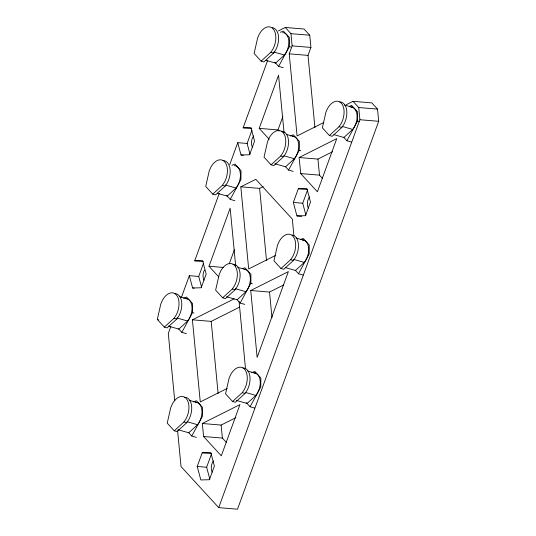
<?xml version="1.0" encoding="UTF-8"?>
<svg xmlns="http://www.w3.org/2000/svg" width="536" height="536" viewBox="0 0 536 536"><rect width="100%" height="100%" fill="white"/><g stroke="black" fill="none" stroke-linecap="round" stroke-linejoin="round"><path stroke-width="0.8" d="M186.448 333.68L181.838 332.367L192.531 312.609L192.598 303.631L186.582 297.065L183.533 298.271M244.771 304.374L240.168 303.054L250.855 283.296L250.928 274.318L244.905 267.759L242.62 268.663M283.256 67.697L278.653 66.377L289.34 46.619L289.413 37.641L283.39 31.081L280.341 32.287M293.179 171.379L288.569 170.066L299.262 150.308L299.329 141.33L293.313 134.764L290.264 135.97M351.502 142.074L346.899 140.76L357.586 121.002L357.659 112.024L351.636 105.458L349.351 106.363M157.309 319.449L160.827 303.899L162.421 300.26A15.289 9.179 -74 0 1 176.25 294.78A15.289 9.179 -74 0 1 176.089 315.148L174.019 318.277L164.344 327.114L157.309 319.449L158.69 319.845M170.85 326.417L168.291 333.446L174.743 400.834M181.362 297.527L189.322 275.665L198.722 276.449L201.59 287.229M203.345 261.521L194.729 260.804L219.217 193.523M229.756 164.579L237.729 142.67L247.123 143.454L249.997 154.234M251.753 128.526L243.136 127.809L267.598 60.608M198.722 276.449L203.559 263.149M247.123 143.454L251.967 130.154M218.842 276.971L209.007 266.251L230.152 208.162L235.679 265.957M269.233 139.293L259.196 128.359L278.553 75.174L284.087 132.968M323.905 122.476L297.085 135.95L289.226 53.828L292.127 45.868L290.961 33.668L285.266 27.463L278.405 30.914M229.227 263.893L234.373 249.769M279.109 131.139L277.99 129.926L282.834 116.627M314.927 127.561L308.019 55.396L310.92 47.436L309.754 35.235L304.059 29.031L285.266 27.463M197.235 466.467L202.219 452.779L210.795 452.565L214.387 466.039L209.402 479.733L200.826 479.948L197.235 466.467L206.635 467.251L209.804 479.144M293.333 202.44L298.317 188.752L306.894 188.538L310.485 202.012L305.5 215.7L296.931 215.914L293.333 202.44L302.733 203.224L305.902 215.117M206.635 467.251L211.338 454.327M302.733 203.224L307.436 190.293M353.036 101.331L371.83 102.899L377.525 109.096L378.691 121.297L237.508 509.2L218.715 507.632L359.897 119.729L358.731 107.535L353.036 101.331L346.176 104.775M234.848 200.692L230.245 199.372L240.939 179.614L241.006 170.636L234.982 164.07L231.941 165.282M196.364 437.369L191.761 436.049L202.447 416.291L202.521 407.313L196.498 400.754L193.456 401.96M303.095 275.069L298.492 273.749L309.178 253.99L309.252 245.012L303.229 238.453L300.187 239.659M254.694 408.063L250.084 406.744L260.777 386.985L260.844 378.007L254.828 371.441L251.779 372.654M261.153 61.131L270.827 52.294L272.898 49.165A15.289 9.179 -74 0 0 273.059 28.79A15.289 9.179 -74 0 0 259.236 34.27L257.642 37.915L254.118 53.466L261.153 61.131L263.92 61.921L273.595 53.084L275.665 49.955A15.289 9.179 -74 0 0 272.281 27.644M212.745 194.126L222.427 185.282L224.49 182.153A15.289 9.179 -74 0 0 224.658 161.785A15.289 9.179 -74 0 0 210.829 167.266L209.234 170.904L205.717 186.454L212.745 194.126L215.512 194.916L225.187 186.072L227.257 182.944A15.289 9.179 -74 0 0 223.063 160.586M271.075 164.82L280.75 155.976L282.82 152.847A15.289 9.179 -74 0 0 282.981 132.479A15.289 9.179 -74 0 0 269.152 137.96L267.558 141.598L264.04 157.149L271.075 164.82L273.836 165.604L283.517 156.767L285.581 153.638A15.289 9.179 -74 0 0 281.393 131.273M164.344 327.114L167.105 327.905L176.786 319.067L178.85 315.939A15.289 9.179 -74 0 0 174.662 293.574M329.399 135.508L339.074 126.67L341.144 123.541A15.289 9.179 -74 0 0 341.305 103.173A15.289 9.179 -74 0 0 327.483 108.647L325.881 112.292L322.364 127.843L329.399 135.508L332.166 136.298L341.841 127.461L343.904 124.332A15.289 9.179 -74 0 0 339.717 101.967M222.668 297.808L232.343 288.971L234.413 285.842A15.289 9.179 -74 0 0 234.574 265.467A15.289 9.179 -74 0 0 220.752 270.948L219.15 274.593L215.633 290.144L222.668 297.808L225.435 298.599L235.11 289.762L237.173 286.633A15.289 9.179 -74 0 0 232.986 264.268M280.991 268.502L290.673 259.665L292.736 256.536A15.289 9.179 -74 0 0 292.897 236.162A15.289 9.179 -74 0 0 279.075 241.642L277.481 245.287L273.956 260.838L280.991 268.502L283.758 269.293L293.433 260.456L295.504 257.327A15.289 9.179 -74 0 0 292.12 235.016M174.26 430.803L183.942 421.966L186.005 418.837A15.289 9.179 -74 0 0 186.166 398.462A15.289 9.179 -74 0 0 172.344 403.943L170.75 407.588L167.225 423.139L174.26 430.803L177.027 431.594L186.702 422.757L188.773 419.628A15.289 9.179 -74 0 0 184.578 397.263M232.59 401.498L242.265 392.654L244.336 389.525A15.289 9.179 -74 0 0 244.496 369.157A15.289 9.179 -74 0 0 230.668 374.637L229.073 378.282L225.555 393.833L232.59 401.498L235.351 402.288L245.026 393.444L247.096 390.315A15.289 9.179 -74 0 0 242.909 367.957M282.559 32.616A13.48 8.094 -74 0 1 288.783 40.723A13.48 8.094 -74 0 1 284.449 55.054L275.631 63.107L265.755 60.287M234.152 165.611A13.48 8.094 -74 0 1 240.383 173.718A13.48 8.094 -74 0 1 236.048 188.049L227.224 196.102L217.348 193.275M292.475 136.305A13.48 8.094 -74 0 1 298.706 144.412A13.48 8.094 -74 0 1 294.371 158.743L285.554 166.797L274.914 163.755M350.805 106.999A13.48 8.094 -74 0 1 357.03 115.099A13.48 8.094 -74 0 1 352.695 129.431L343.877 137.491L334.002 134.663M185.744 298.606A13.48 8.094 -74 0 1 191.975 306.706A13.48 8.094 -74 0 1 187.64 321.044L178.823 329.097L168.183 326.055M244.785 269.347A13.48 8.094 -74 0 1 250.339 277.936A13.48 8.094 -74 0 1 245.964 291.731L237.147 299.791L226.507 296.75M302.398 239.987A13.48 8.094 -74 0 1 308.629 248.094A13.48 8.094 -74 0 1 304.294 262.426L295.47 270.479L285.594 267.658M195.667 402.288A13.48 8.094 -74 0 1 201.898 410.395A13.48 8.094 -74 0 1 197.563 424.726L188.739 432.78L178.099 429.738M253.99 372.982A13.48 8.094 -74 0 1 260.221 381.089A13.48 8.094 -74 0 1 255.886 395.421L247.069 403.474L236.43 400.432M275.504 255.464L248.677 268.945L240.818 186.823L255.806 179.292L292.328 219.097L293.916 235.746M299.148 157.517L336.762 138.616L317.406 191.801L300.683 173.57L299.148 157.517L317.942 159.085L332.695 151.668M240.818 186.823L259.618 188.391L263.183 186.595M227.096 388.459L200.27 401.94L192.417 319.818L234.138 298.847M250.741 290.505L288.361 271.605L257.139 357.385L250.741 290.505L269.534 292.073L283.551 285.031M192.417 319.818L211.211 321.386L239.525 307.155M202.333 423.5L239.954 404.6L221.308 455.828L203.58 436.512L202.333 423.5L221.127 425.068L235.88 417.658M243.136 127.809L250.975 127.615L254.573 141.089L249.588 154.777L241.012 154.991L237.729 142.67M194.729 260.804L202.575 260.603L206.166 274.084L201.181 287.772L192.605 287.986L189.322 275.665M290.961 33.668L309.754 35.235M292.127 45.868L310.92 47.436M289.226 53.828L308.019 55.396M358.731 107.535L377.525 109.096M359.897 119.729L378.691 121.297M259.196 128.359L277.99 129.926M241.012 154.991L243.364 155.192M300.683 173.57L319.476 175.138L322.263 178.18M298.317 188.752L307.718 189.53M296.931 215.914L301.627 216.31M209.007 266.251L223.713 267.477M192.605 287.986L194.173 288.12M203.58 436.512L222.373 438.073L226.252 442.3M202.219 452.779L211.613 453.563M289.34 46.619L290.874 47.061M273.809 52.012L284.449 55.054M270.827 52.294L273.595 53.084M344.514 105.049L352.869 107.441M357.586 121.002L359.12 121.438M342.055 126.389L352.695 129.431M339.074 126.67L341.841 127.461M286.184 134.362L294.545 136.747M299.262 150.308L300.797 150.743M283.732 155.701L294.371 158.743M280.75 155.976L283.517 156.767M225.408 185.007L236.048 188.049M222.427 185.282L225.187 186.072M296.106 238.044L304.468 240.436M293.654 259.384L304.294 262.426M290.673 259.665L293.433 260.456M237.783 267.35L246.138 269.742M250.855 283.296L252.389 283.738M235.324 288.69L245.964 291.731M232.343 288.971L235.11 289.762M179.453 296.656L187.814 299.048M192.531 312.609L194.065 313.044M177.001 317.995L187.64 321.044M174.019 318.277L176.786 319.067M247.699 371.039L256.061 373.431M245.247 392.379L255.886 395.421M242.265 392.654L245.026 393.444M189.375 400.345L197.737 402.737M186.923 421.685L197.563 424.726M183.942 421.966L186.702 422.757M274.821 62.203L278.653 66.377M343.61 137.176L346.899 140.76M285.286 166.482L288.569 170.066M226.413 195.198L230.245 199.372M295.209 270.171L298.492 273.749M236.879 299.477L240.168 303.054M178.555 328.782L181.838 332.367M246.252 402.57L250.084 406.744M188.478 432.472L191.761 436.049M218.715 507.632L181.027 466.561L177.604 430.79M317.942 159.085L319.476 175.138M259.618 188.391L266.519 260.556M269.534 292.073L271.987 317.667M239.09 301.58L245.515 368.775M211.211 321.386L218.112 393.551M221.127 425.068L222.373 438.073M212.176 472.176A7.189 3.906 -85.2 0 1 213.562 460.88M203.955 280.221A7.189 3.906 -85.2 0 1 204.471 270.077M308.274 208.149A7.189 3.906 -85.2 0 1 309.667 196.846M252.362 147.226A7.189 3.906 -85.2 0 1 253.749 135.93"/></g></svg>
